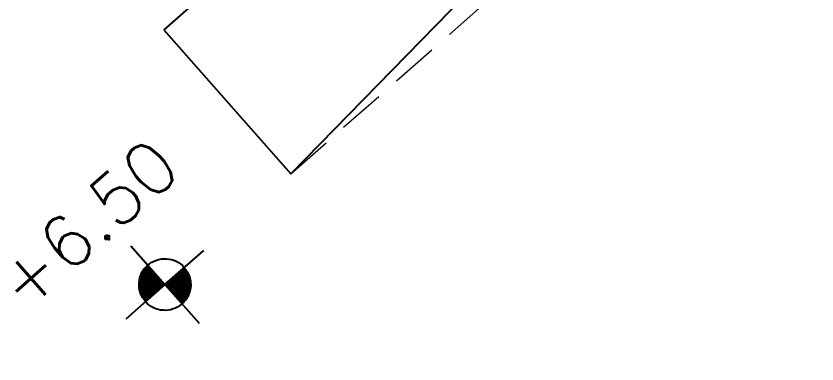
# Model space of a CAD drawing. Header units: millimetres. Extents: x 832728086 to 834530684, y 817551485 to 818349469.
# Drawn here: x 834419336 to 834422045, y 817816598 to 817817777 of the extents above; entities that cross this region are included whole.
import ezdxf

# ---------------------------------------------------------------- set-up
doc = ezdxf.new("R2010")
doc.units = ezdxf.units.MM
doc.header["$LTSCALE"] = 100
doc.linetypes.add('Hidden', pattern=[9.525, 6.35, -3.175])
for name, color, linetype in [('A-COLS', 3, 'Continuous'), ('DLN0401_', 7, 'Continuous'), ('DLN210__', 7, 'Continuous'), ('LEVEL', 7, 'Continuous')]:
    doc.layers.add(name, color=color, linetype=linetype)
doc.styles.add('romans', font='romans.shx')
doc.styles.get("Standard").update_dxf_attribs({"font": 'swiss.ttf'})

# ---------------------------------------------------------------- blocks, each defined once
blk = doc.blocks.new('*X5')
at = {"color": 0}
for p, q in [((45955.9, 42700), (46155.8, 42700)), ((45956.1, 42693.8), (46155.8, 42693.8)), ((45956.6, 42687.5), (46155.8, 42687.5)), ((45957.2, 42681.2), (46155.8, 42681.2)), ((45958.1, 42675), (46155.8, 42675)), ((45959.1, 42668.8), (46155.8, 42668.8)), ((45960.4, 42662.5), (46155.8, 42662.5)), ((45961.8, 42656.2), (46155.8, 42656.2)), ((45963.5, 42650), (46155.8, 42650)), ((45965.4, 42643.8), (46155.8, 42643.8)), ((45967.6, 42637.5), (46155.8, 42637.5)), ((45969.9, 42631.2), (46155.8, 42631.2)), ((45972.5, 42625), (46155.8, 42625)), ((45975.4, 42618.8), (46155.8, 42618.8)), ((45978.5, 42612.5), (46155.8, 42612.5)), ((45981.9, 42606.2), (46155.8, 42606.2)), ((45985.6, 42600), (46155.8, 42600)), ((45989.6, 42593.8), (46155.8, 42593.8)), ((45994, 42587.5), (46155.8, 42587.5)), ((45998.7, 42581.2), (46155.8, 42581.2)), ((46003.8, 42575), (46155.8, 42575)), ((46009.4, 42568.8), (46155.8, 42568.8)), ((46015.5, 42562.5), (46155.8, 42562.5)), ((46022.1, 42556.2), (46155.8, 42556.2)), ((46029.4, 42550), (46155.8, 42550)), ((46037.5, 42543.8), (46155.8, 42543.8)), ((46046.5, 42537.5), (46155.8, 42537.5)), ((46056.7, 42531.2), (46155.8, 42531.2)), ((46068.6, 42525), (46155.8, 42525)), ((46082.9, 42518.8), (46155.8, 42518.8)), ((46101.5, 42512.5), (46155.8, 42512.5)), ((46133.4, 42506.2), (46155.8, 42506.2))]:
    blk.add_line(p, q, dxfattribs=at)
blk = doc.blocks.new('*X4')
at = {"color": 0}
for p, q in [((46155.8, 42900), (46200.2, 42900)), ((46155.8, 42893.8), (46221.9, 42893.8)), ((46155.8, 42887.5), (46237.6, 42887.5)), ((46155.8, 42881.2), (46250.3, 42881.2)), ((46155.8, 42875), (46261.2, 42875)), ((46155.8, 42868.8), (46270.6, 42868.8)), ((46155.8, 42862.5), (46279.1, 42862.5)), ((46155.8, 42856.2), (46286.7, 42856.2)), ((46155.8, 42850), (46293.6, 42850)), ((46155.8, 42843.8), (46299.8, 42843.8)), ((46155.8, 42837.5), (46305.6, 42837.5)), ((46155.8, 42831.2), (46310.9, 42831.2)), ((46155.8, 42825), (46315.8, 42825)), ((46155.8, 42818.8), (46320.3, 42818.8)), ((46155.8, 42812.5), (46324.5, 42812.5)), ((46155.8, 42806.2), (46328.3, 42806.2)), ((46155.8, 42800), (46331.8, 42800)), ((46155.8, 42793.8), (46335, 42793.8)), ((46155.8, 42787.5), (46338, 42787.5)), ((46155.8, 42781.2), (46340.7, 42781.2)), ((46155.8, 42775), (46343.2, 42775)), ((46155.8, 42768.8), (46345.4, 42768.8)), ((46155.8, 42762.5), (46347.4, 42762.5)), ((46155.8, 42756.2), (46349.1, 42756.2)), ((46155.8, 42750), (46350.7, 42750)), ((46155.8, 42743.8), (46352, 42743.8)), ((46155.8, 42737.5), (46353.2, 42737.5)), ((46155.8, 42731.2), (46354.1, 42731.2)), ((46155.8, 42725), (46354.8, 42725)), ((46155.8, 42718.8), (46355.3, 42718.8)), ((46155.8, 42712.5), (46355.7, 42712.5)), ((46155.8, 42706.2), (46355.8, 42706.2))]:
    blk.add_line(p, q, dxfattribs=at)
blk = doc.blocks.new('ELFIN')
at = {"layer": 'LEVEL'}
for p, q in [((0, 0.5), (0, 0)), ((0, 0), (-0.5, 0)), ((0, 0), (0, -0.5)), ((0.5, 0), (0, 0))]:
    blk.add_line(p, q, dxfattribs=at)
for start, end in [(90, 180), (0, 90), (180, 270), (270, 0)]:
    blk.add_arc((0, 0), 0.25, start, end, dxfattribs=at)
at = {"layer": 'LEVEL', "xscale": 0.00125, "yscale": 0.00125, "zscale": 0.00125}
for name in ['*X4', '*X5']:
    blk.add_blockref(name, (-57.6948, -53.3812), dxfattribs=at)
at = {"layer": 'LEVEL', "style": 'romans'}
blk.add_attdef('ELFIN', (0.2542, 0.3469), '', height=0.5, dxfattribs=at)

msp = doc.modelspace()

# ---------------------------------------------------------------- linework, layer by layer
at = {"layer": 'A-COLS'}
msp.add_line((834424152.0256, 817821529.0111, 0.0052), (834419835.8825, 817817730.4819, 0.0052), dxfattribs=at)
at = {"layer": 'A-COLS', "color": 3, "linetype": 'Hidden', "lineweight": 18, "ltscale": 0.25}
msp.add_line((834420265.3112, 817817242.5362), (834421053.2322, 817817935.9657, 0.0052), dxfattribs=at)
at = {"layer": 'A-COLS', "color": 7}
msp.add_line((834419835.8825, 817817730.4819, 0.0052), (834420265.3112, 817817242.5362, 0.0052), dxfattribs=at)
at = {"layer": 'DLN210__', "color": 5}
msp.add_line((834424875.7779, 817821966.15, 0.0052), (834420265.3112, 817817242.5362), dxfattribs=at)

# ---------------------------------------------------------------- block references
at = {"layer": 'LEVEL'}
ref = msp.add_blockref('ELFIN', (834419839.2474, 817816867.5682), dxfattribs=dict(at, xscale=-350.0000000000001, yscale=350.0000000000001, zscale=350.0000000000001, rotation=41.35019554188914))
ref.add_attrib('ELFIN', '+6.50', (834419362.82, 817816767.9229), dxfattribs={"height": 175, "rotation": 41.3501921, "style": 'romans'})

# ---------------------------------------------------------------- texts
at = {"layer": 'DLN0401_', "color": 3, "width": 0.8}
msp.add_text('%%UEAST SOUTH ELEVATION', height=562.5, rotation=41.3501966, dxfattribs=at).set_placement((834421700.1301, 817813870.1788))

doc.saveas('drawing.dxf')
